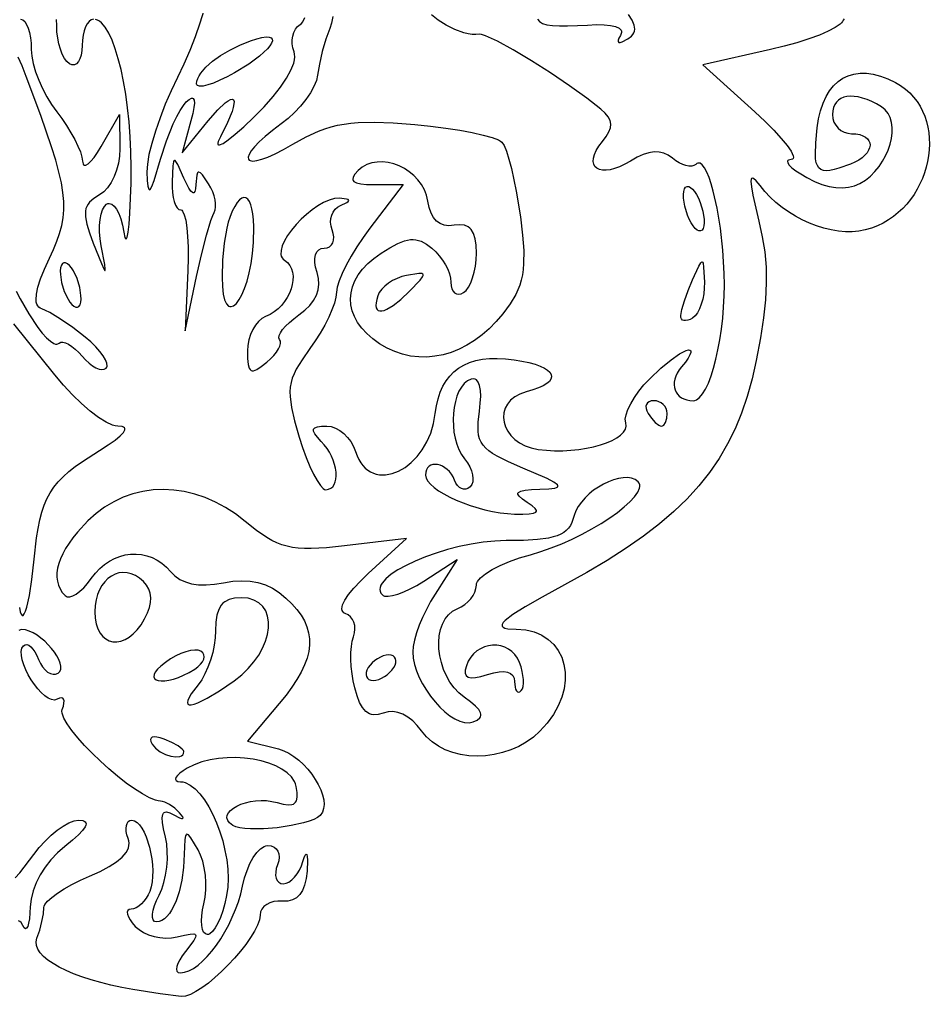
# Model space of a CAD drawing. Header units: millimetres. Extents: x -3.08 to 4.09, y 0 to 4.57.
# Drawn here: x 0.512 to 1.307, y 0.002 to 0.855 of the extents above; entities that cross this region are included whole.
import ezdxf

# ---------------------------------------------------------------- set-up
doc = ezdxf.new("R2010")
doc.units = ezdxf.units.MM

msp = doc.modelspace()

# ---------------------------------------------------------------- linework, layer by layer
at = {"flags": 128}
for points in [[(0.672957, 0.863253), (0.669562, 0.852107), (0.665453, 0.840327), (0.660743, 0.828261), (0.655546, 0.816256), (0.649975, 0.804659), (0.644425, 0.793115), (0.639284, 0.781248), (0.634662, 0.769398), (0.63067, 0.757902), (0.627417, 0.747099), (0.625014, 0.737327), (0.623571, 0.728924), (0.623198, 0.722229), (0.623566, 0.71472), (0.624115, 0.709621), (0.624913, 0.706999), (0.625428, 0.706638), (0.626033, 0.70692), (0.627543, 0.709448), (0.629516, 0.714651), (0.635128, 0.73334), (0.6403, 0.749317), (0.64626, 0.764069), (0.649306, 0.770474), (0.652273, 0.775957), (0.655068, 0.780314), (0.6576, 0.78334), (0.660243, 0.785585), (0.662268, 0.786615), (0.66305, 0.786671), (0.663677, 0.786419), (0.664474, 0.784986), (0.66466, 0.782306), (0.664239, 0.778367), (0.663214, 0.77316), (0.661587, 0.766673), (0.654087, 0.738896), (0.676767, 0.766673), (0.685157, 0.776326), (0.691674, 0.782544), (0.694207, 0.784395), (0.696245, 0.785421), (0.697779, 0.785635), (0.6988, 0.785048), (0.699299, 0.783673), (0.699266, 0.78152), (0.698692, 0.778601), (0.69757, 0.774927), (0.693641, 0.765364), (0.687406, 0.752923), (0.685463, 0.748608), (0.685143, 0.747172), (0.685246, 0.746211), (0.685764, 0.745719), (0.686689, 0.745693), (0.689727, 0.747015), (0.694295, 0.750141), (0.700326, 0.755031), (0.707755, 0.761647), (0.716517, 0.769951), (0.72555, 0.77913), (0.733386, 0.787931), (0.739963, 0.796253), (0.745217, 0.803991), (0.749085, 0.811044), (0.751503, 0.817309), (0.752149, 0.820113), (0.752409, 0.822682), (0.752275, 0.825003), (0.751739, 0.827062), (0.750693, 0.830557), (0.750174, 0.834101), (0.750163, 0.837597), (0.750637, 0.840946), (0.751575, 0.844051), (0.752956, 0.846814), (0.754759, 0.849138), (0.756962, 0.850923), (0.758229, 0.851947), (0.759343, 0.85334), (0.761122, 0.857133)], [(1.232325, 0.855935), (1.231382, 0.854876), (1.230795, 0.853715), (1.230102, 0.852488), (1.228827, 0.851161), (1.22466, 0.848253), (1.21855, 0.845094), (1.210757, 0.841783), (1.201537, 0.838422), (1.19115, 0.835111), (1.179854, 0.831953), (1.167906, 0.829048), (1.108795, 0.815729), (1.154392, 0.774534), (1.163269, 0.766248), (1.171, 0.758504), (1.177457, 0.75147), (1.182508, 0.745319), (1.186026, 0.74022), (1.187878, 0.736343), (1.18814, 0.734916), (1.187937, 0.733859), (1.187254, 0.733192), (1.186073, 0.732937), (1.183841, 0.732549), (1.183193, 0.732134), (1.182847, 0.731583), (1.183036, 0.730104), (1.18435, 0.728177), (1.186736, 0.725865), (1.190135, 0.723234), (1.194493, 0.720348), (1.199753, 0.717271), (1.206455, 0.713889), (1.212928, 0.711286), (1.219159, 0.709463), (1.225133, 0.708422), (1.230839, 0.708164), (1.236263, 0.70869), (1.241391, 0.710003), (1.246212, 0.712104), (1.250947, 0.715033), (1.255314, 0.71851), (1.259291, 0.722455), (1.262855, 0.726784), (1.265982, 0.731416), (1.268649, 0.73627), (1.270834, 0.741263), (1.272514, 0.746314), (1.273665, 0.751341), (1.274265, 0.756263), (1.274291, 0.760997), (1.273719, 0.765461), (1.272528, 0.769575), (1.270693, 0.773256), (1.268193, 0.776423), (1.265003, 0.778993), (1.260688, 0.78155), (1.256483, 0.783692), (1.25241, 0.785424), (1.248494, 0.786748), (1.244757, 0.787669), (1.241223, 0.788191), (1.237915, 0.788316), (1.234856, 0.788048), (1.232069, 0.787392), (1.229579, 0.786351), (1.227408, 0.784929), (1.225579, 0.783129), (1.224117, 0.780956), (1.223043, 0.778412), (1.222382, 0.775502), (1.222156, 0.772229), (1.222496, 0.768881), (1.223471, 0.765758), (1.225012, 0.762927), (1.227052, 0.760458), (1.229521, 0.758419), (1.232351, 0.756877), (1.235475, 0.755902), (1.238823, 0.755562), (1.242683, 0.755357), (1.246015, 0.75477), (1.248819, 0.753841), (1.251097, 0.75261), (1.252851, 0.751117), (1.254082, 0.749403), (1.254791, 0.747508), (1.254979, 0.745472), (1.254648, 0.743336), (1.253799, 0.74114), (1.252434, 0.738925), (1.250553, 0.73673), (1.248159, 0.734597), (1.245252, 0.732564), (1.241834, 0.730674), (1.237906, 0.728965), (1.227797, 0.725376), (1.223615, 0.724197), (1.219978, 0.723467), (1.216859, 0.723218), (1.214231, 0.723479), (1.212066, 0.72428), (1.210337, 0.725651), (1.209015, 0.727622), (1.208075, 0.730223), (1.207488, 0.733484), (1.207226, 0.737436), (1.207572, 0.747529), (1.208892, 0.760743), (1.210094, 0.768541), (1.21179, 0.77568), (1.213963, 0.782147), (1.216593, 0.787933), (1.219664, 0.793027), (1.223155, 0.797417), (1.227048, 0.801094), (1.231326, 0.804047), (1.235969, 0.806264), (1.24096, 0.807735), (1.246279, 0.80845), (1.251908, 0.808397), (1.257828, 0.807566), (1.264022, 0.805947), (1.270471, 0.803528), (1.277156, 0.800298), (1.281715, 0.797581), (1.285878, 0.794538), (1.289649, 0.791194), (1.293034, 0.787573), (1.296037, 0.783699), (1.298663, 0.779597), (1.300918, 0.775289), (1.302805, 0.770801), (1.304331, 0.766156), (1.305499, 0.761378), (1.306315, 0.756492), (1.306784, 0.751521), (1.306911, 0.74649), (1.3067, 0.741423), (1.306157, 0.736343), (1.305286, 0.731276), (1.304093, 0.726244), (1.302582, 0.721272), (1.300758, 0.716385), (1.298626, 0.711605), (1.296191, 0.706958), (1.293459, 0.702467), (1.290433, 0.698156), (1.287119, 0.69405), (1.283522, 0.690173), (1.279646, 0.686548), (1.275497, 0.683199), (1.271079, 0.680152), (1.266398, 0.677429), (1.261459, 0.675056), (1.256265, 0.673055), (1.250823, 0.671451), (1.245286, 0.670387), (1.239489, 0.669885), (1.233483, 0.669924), (1.227316, 0.670483), (1.221039, 0.671542), (1.214701, 0.673078), (1.208352, 0.675071), (1.202041, 0.677501), (1.195819, 0.680347), (1.189735, 0.683587), (1.183838, 0.687201), (1.178178, 0.691168), (1.172805, 0.695467), (1.167769, 0.700076), (1.16312, 0.704976), (1.158906, 0.710146), (1.155508, 0.714316), (1.153052, 0.716431), (1.152175, 0.716679), (1.151533, 0.716367), (1.151124, 0.71548), (1.150948, 0.714001), (1.151292, 0.709209), (1.152562, 0.701866), (1.157864, 0.679034), (1.160872, 0.665471), (1.162954, 0.652221), (1.164102, 0.638893), (1.164309, 0.625099), (1.163568, 0.610448), (1.161872, 0.594552), (1.159214, 0.577021), (1.155587, 0.557465), (1.151987, 0.541312), (1.147743, 0.525996), (1.142796, 0.511449), (1.137088, 0.497602), (1.130562, 0.484387), (1.123158, 0.471736), (1.114819, 0.459581), (1.105486, 0.447854), (1.095101, 0.436486), (1.083607, 0.425409), (1.070944, 0.414555), (1.057055, 0.403856), (1.041882, 0.393243), (1.025366, 0.382649), (1.007449, 0.372005), (0.988073, 0.361243), (0.968621, 0.350605), (0.953653, 0.342018), (0.942954, 0.335284), (0.936309, 0.330205), (0.934439, 0.328224), (0.933502, 0.326582), (0.933471, 0.325256), (0.934319, 0.324219), (0.936019, 0.323448), (0.938544, 0.322917), (0.945962, 0.322479), (0.954208, 0.321822), (0.958023, 0.321076), (0.961629, 0.320067), (0.965023, 0.318806), (0.968203, 0.317307), (0.973909, 0.313639), (0.978724, 0.309157), (0.982626, 0.303956), (0.985593, 0.298132), (0.987604, 0.291779), (0.988636, 0.284993), (0.988666, 0.277869), (0.987674, 0.270501), (0.985637, 0.262985), (0.982533, 0.255416), (0.978341, 0.247888), (0.973037, 0.240498), (0.9666, 0.23334), (0.960867, 0.228224), (0.95464, 0.223794), (0.948005, 0.220048), (0.941046, 0.216986), (0.933848, 0.21461), (0.926497, 0.212917), (0.919077, 0.211909), (0.911673, 0.211585), (0.904371, 0.211944), (0.897255, 0.212987), (0.89041, 0.214714), (0.883921, 0.217123), (0.877873, 0.220216), (0.872351, 0.223991), (0.86744, 0.228449), (0.863225, 0.23359), (0.859458, 0.238394), (0.855448, 0.242442), (0.851256, 0.245706), (0.846944, 0.248156), (0.842574, 0.249764), (0.838206, 0.2505), (0.833903, 0.250336), (0.829725, 0.249243), (0.82523, 0.247949), (0.821208, 0.247738), (0.819362, 0.248049), (0.817619, 0.248645), (0.814422, 0.250705), (0.811577, 0.253953), (0.809044, 0.258426), (0.806783, 0.264159), (0.804753, 0.271187), (0.803428, 0.277291), (0.802433, 0.283617), (0.801774, 0.289979), (0.801455, 0.296196), (0.801479, 0.302082), (0.801851, 0.307455), (0.802575, 0.31213), (0.803656, 0.315923), (0.804618, 0.319224), (0.804992, 0.322476), (0.804807, 0.325597), (0.804093, 0.328503), (0.80288, 0.331111), (0.801195, 0.333337), (0.799069, 0.335099), (0.796531, 0.336312), (0.795238, 0.33694), (0.794315, 0.337826), (0.793754, 0.338959), (0.79355, 0.340328), (0.794185, 0.343733), (0.79617, 0.347951), (0.799454, 0.352896), (0.803988, 0.35848), (0.80972, 0.364616), (0.8166, 0.371215), (0.849934, 0.401673), (0.79592, 0.395326), (0.779968, 0.393692), (0.766669, 0.392992), (0.760826, 0.393039), (0.755422, 0.393375), (0.750381, 0.394019), (0.745628, 0.394989), (0.741088, 0.396304), (0.736686, 0.397982), (0.732346, 0.400042), (0.727994, 0.402502), (0.718953, 0.408697), (0.708962, 0.416715), (0.700579, 0.423219), (0.691946, 0.42886), (0.683112, 0.433638), (0.674125, 0.437554), (0.66503, 0.440607), (0.655878, 0.442796), (0.646715, 0.444122), (0.637588, 0.444585), (0.628547, 0.444183), (0.619638, 0.442918), (0.610909, 0.440789), (0.602409, 0.437795), (0.594184, 0.433937), (0.586283, 0.429214), (0.578753, 0.423626), (0.571642, 0.417173), (0.562474, 0.407229), (0.558586, 0.402384), (0.555165, 0.397636), (0.552214, 0.392997), (0.549738, 0.388475), (0.547738, 0.384081), (0.546218, 0.379824), (0.545182, 0.375716), (0.544631, 0.371764), (0.54457, 0.367981), (0.545001, 0.364374), (0.545928, 0.360956), (0.547353, 0.357734), (0.54928, 0.35472), (0.551712, 0.351923), (0.5535, 0.350904), (0.555781, 0.350827), (0.558462, 0.351631), (0.561448, 0.353255), (0.564644, 0.355639), (0.567958, 0.358722), (0.571294, 0.362444), (0.574559, 0.366743), (0.578138, 0.371355), (0.582004, 0.375417), (0.586117, 0.378927), (0.590438, 0.381881), (0.594927, 0.384275), (0.599544, 0.386106), (0.604249, 0.387371), (0.609001, 0.388066), (0.613763, 0.388187), (0.618492, 0.387732), (0.62315, 0.386697), (0.627697, 0.385079), (0.632093, 0.382873), (0.636298, 0.380077), (0.640272, 0.376688), (0.643975, 0.372701), (0.647632, 0.369022), (0.651899, 0.366046), (0.656773, 0.363776), (0.66225, 0.362212), (0.668324, 0.361354), (0.674991, 0.361205), (0.682247, 0.361765), (0.690087, 0.363034), (0.698348, 0.364339), (0.70608, 0.364825), (0.713341, 0.364478), (0.720191, 0.363283), (0.726689, 0.361225), (0.732895, 0.35829), (0.738869, 0.354463), (0.74467, 0.349729), (0.749794, 0.344766), (0.754193, 0.339797), (0.757865, 0.334799), (0.760809, 0.329752), (0.763023, 0.324635), (0.764506, 0.319425), (0.765257, 0.314103), (0.765274, 0.308646), (0.764556, 0.303033), (0.763102, 0.297244), (0.76091, 0.291256), (0.757978, 0.285049), (0.754307, 0.278602), (0.749894, 0.271893), (0.744737, 0.2649), (0.738837, 0.257604), (0.711087, 0.224618), (0.7381, 0.21784), (0.742691, 0.216314), (0.747229, 0.2141), (0.751658, 0.211285), (0.755926, 0.207958), (0.759975, 0.204205), (0.763753, 0.200114), (0.767204, 0.195772), (0.770274, 0.191265), (0.772908, 0.186682), (0.77505, 0.18211), (0.776647, 0.177635), (0.777643, 0.173346), (0.777985, 0.169329), (0.777616, 0.165671), (0.776483, 0.162461), (0.774531, 0.159784), (0.772197, 0.158), (0.768935, 0.156312), (0.764876, 0.154735), (0.760149, 0.153285), (0.749203, 0.150822), (0.73713, 0.14904), (0.724961, 0.148056), (0.713728, 0.14799), (0.708785, 0.148337), (0.704463, 0.148957), (0.700891, 0.149865), (0.698198, 0.151076), (0.695436, 0.153193), (0.693762, 0.155394), (0.693091, 0.157637), (0.693338, 0.159878), (0.694418, 0.162074), (0.696247, 0.164182), (0.698739, 0.166158), (0.701811, 0.16796), (0.705376, 0.169543), (0.709351, 0.170866), (0.713652, 0.171884), (0.718192, 0.172555), (0.722887, 0.172834), (0.727654, 0.17268), (0.732406, 0.172048), (0.737059, 0.170896), (0.742342, 0.169478), (0.746603, 0.16888), (0.749894, 0.169147), (0.751192, 0.169619), (0.752267, 0.170324), (0.753126, 0.171268), (0.753776, 0.172457), (0.754473, 0.175589), (0.754411, 0.179766), (0.753642, 0.185034), (0.753056, 0.187246), (0.752163, 0.189372), (0.749518, 0.19336), (0.745827, 0.196979), (0.741214, 0.200208), (0.735801, 0.203026), (0.729711, 0.205412), (0.723067, 0.207347), (0.715989, 0.208809), (0.708602, 0.209777), (0.701028, 0.210232), (0.693388, 0.210153), (0.685806, 0.209519), (0.678404, 0.208309), (0.671305, 0.206503), (0.66463, 0.20408), (0.658503, 0.201021), (0.654824, 0.198715), (0.65193, 0.196549), (0.649844, 0.194572), (0.648592, 0.192833), (0.648198, 0.19138), (0.648689, 0.190263), (0.650088, 0.189529), (0.65242, 0.189229), (0.654572, 0.188999), (0.65673, 0.188428), (0.66104, 0.186321), (0.665297, 0.183034), (0.669452, 0.178691), (0.673454, 0.173417), (0.677252, 0.167337), (0.680795, 0.160576), (0.684033, 0.153258), (0.686915, 0.145509), (0.68939, 0.137454), (0.691408, 0.129216), (0.692918, 0.120922), (0.693869, 0.112696), (0.694211, 0.104662), (0.693893, 0.096947), (0.692864, 0.089673), (0.691292, 0.08282), (0.689432, 0.076427), (0.687355, 0.070634), (0.685128, 0.065581), (0.682821, 0.061408), (0.680501, 0.058253), (0.678238, 0.056258), (0.677149, 0.055739), (0.6761, 0.055562), (0.674245, 0.056113), (0.672782, 0.057691), (0.671723, 0.060185), (0.671081, 0.063486), (0.67087, 0.067482), (0.671102, 0.072062), (0.671791, 0.077117), (0.672948, 0.082534), (0.674066, 0.088365), (0.674645, 0.094604), (0.674704, 0.101057), (0.674264, 0.107531), (0.673346, 0.113831), (0.671971, 0.119765), (0.67016, 0.125138), (0.667934, 0.129757), (0.661487, 0.140204), (0.659395, 0.142664), (0.658583, 0.143188), (0.657909, 0.143234), (0.65736, 0.142799), (0.65692, 0.141879), (0.656317, 0.138563), (0.655823, 0.125909), (0.655174, 0.114117), (0.653641, 0.103066), (0.651327, 0.093013), (0.648337, 0.084213), (0.644773, 0.076924), (0.642809, 0.073925), (0.640741, 0.0714), (0.638581, 0.06938), (0.636343, 0.067898), (0.63404, 0.066985), (0.631684, 0.066673), (0.629868, 0.067148), (0.628664, 0.068507), (0.628065, 0.070657), (0.628061, 0.073501), (0.628643, 0.076946), (0.629803, 0.080894), (0.631532, 0.085252), (0.633823, 0.089923), (0.636178, 0.09516), (0.638102, 0.101137), (0.639573, 0.107646), (0.640567, 0.114477), (0.641063, 0.121422), (0.641036, 0.128273), (0.640463, 0.13482), (0.639323, 0.140854), (0.637704, 0.147887), (0.63677, 0.153493), (0.636541, 0.157727), (0.637038, 0.160644), (0.637565, 0.161626), (0.638282, 0.1623), (0.639191, 0.162672), (0.640295, 0.16275), (0.643098, 0.162051), (0.646712, 0.160257), (0.651791, 0.157682), (0.653414, 0.157167), (0.654408, 0.157159), (0.654756, 0.157655), (0.654444, 0.158647), (0.651781, 0.162104), (0.647599, 0.166038), (0.643062, 0.169264), (0.638718, 0.171448), (0.63679, 0.172045), (0.635114, 0.172257), (0.63307, 0.172456), (0.630753, 0.173019), (0.62539, 0.175156), (0.619213, 0.178493), (0.612406, 0.182857), (0.605156, 0.188075), (0.597648, 0.193974), (0.590068, 0.20038), (0.582602, 0.207121), (0.575436, 0.214023), (0.568755, 0.220913), (0.562746, 0.227618), (0.557593, 0.233964), (0.553483, 0.239778), (0.550601, 0.244887), (0.549134, 0.249119), (0.548989, 0.250851), (0.549267, 0.252298), (0.550252, 0.255286), (0.55076, 0.257819), (0.550809, 0.25986), (0.550418, 0.261371), (0.549604, 0.262316), (0.548386, 0.262658), (0.546782, 0.262359), (0.544809, 0.261382), (0.542466, 0.260622), (0.539825, 0.260935), (0.536963, 0.262197), (0.533959, 0.264284), (0.530892, 0.267069), (0.52784, 0.270428), (0.524881, 0.274236), (0.522095, 0.278368), (0.51956, 0.282699), (0.517354, 0.287105), (0.515556, 0.29146), (0.514244, 0.295639), (0.513498, 0.299519), (0.513395, 0.302972), (0.514014, 0.305876), (0.515434, 0.308104), (0.516819, 0.308975), (0.518388, 0.309071), (0.520085, 0.308439), (0.521857, 0.30713), (0.52365, 0.305192), (0.52541, 0.302676), (0.527083, 0.29963), (0.528614, 0.296104), (0.530219, 0.292574), (0.532113, 0.289526), (0.534225, 0.287009), (0.536486, 0.285073), (0.538826, 0.283765), (0.541177, 0.283135), (0.543467, 0.283232), (0.545628, 0.284104), (0.547227, 0.285631), (0.548028, 0.287656), (0.5481, 0.290098), (0.547511, 0.292873), (0.54633, 0.2959), (0.544625, 0.299097), (0.542466, 0.302379), (0.53992, 0.305666), (0.533944, 0.311924), (0.53065, 0.314729), (0.527245, 0.317209), (0.523797, 0.319282), (0.520374, 0.320864), (0.517045, 0.321874), (0.513878, 0.322229), (0.512747, 0.322), (0.511395, 0.32133)], [(0.512823, 0.855562), (0.514695, 0.855026), (0.516443, 0.853488), (0.518028, 0.851056), (0.519411, 0.84784), (0.520554, 0.843947), (0.521418, 0.839484), (0.521965, 0.834561), (0.522156, 0.829284), (0.52261, 0.823427), (0.523909, 0.816848), (0.525965, 0.809771), (0.528684, 0.80242), (0.531976, 0.795018), (0.53575, 0.787788), (0.539914, 0.780955), (0.544378, 0.774743), (0.54885, 0.768766), (0.553036, 0.762601), (0.556845, 0.756425), (0.560184, 0.750415), (0.56296, 0.744747), (0.565081, 0.7396), (0.566455, 0.735151), (0.566989, 0.731576), (0.567394, 0.72915), (0.567825, 0.728412), (0.568398, 0.727982), (0.569934, 0.72802), (0.571936, 0.729212), (0.574336, 0.731503), (0.577069, 0.734842), (0.580069, 0.739175), (0.583267, 0.744451), (0.599142, 0.772229), (0.599531, 0.742215), (0.599242, 0.735982), (0.598258, 0.729768), (0.596651, 0.723737), (0.594495, 0.718054), (0.591861, 0.712883), (0.588822, 0.708389), (0.585452, 0.704736), (0.581823, 0.70209), (0.576817, 0.698946), (0.57311, 0.69569), (0.571734, 0.693943), (0.57067, 0.692074), (0.569915, 0.690053), (0.569465, 0.687849), (0.569462, 0.682764), (0.570627, 0.676572), (0.57293, 0.669023), (0.576337, 0.659868), (0.583451, 0.64204), (0.585469, 0.637508), (0.586564, 0.635863), (0.58679, 0.636115), (0.586815, 0.63708), (0.586299, 0.641135), (0.583281, 0.657659), (0.582357, 0.663792), (0.581906, 0.669766), (0.581907, 0.675433), (0.582342, 0.680644), (0.58319, 0.68525), (0.584431, 0.689103), (0.586047, 0.692053), (0.588017, 0.693951), (0.589101, 0.694447), (0.590202, 0.694617), (0.592422, 0.694024), (0.594617, 0.692273), (0.596725, 0.689463), (0.598685, 0.685694), (0.600435, 0.681066), (0.601913, 0.675679), (0.603059, 0.669632), (0.604026, 0.664955), (0.604512, 0.66383), (0.604995, 0.663485), (0.605472, 0.663898), (0.60594, 0.665047), (0.606833, 0.669467), (0.60765, 0.676569), (0.608363, 0.68618), (0.609378, 0.712229), (0.609491, 0.726013), (0.609215, 0.739598), (0.60857, 0.752889), (0.607579, 0.765791), (0.606264, 0.778208), (0.604646, 0.790045), (0.602748, 0.801207), (0.60059, 0.811599), (0.598195, 0.821125), (0.595585, 0.829689), (0.59278, 0.837198), (0.589804, 0.843555), (0.586677, 0.848665), (0.583423, 0.852433), (0.581754, 0.853784), (0.580061, 0.854764), (0.578347, 0.855361)], [(0.576614, 0.855562), (0.574601, 0.855095), (0.572723, 0.853755), (0.571023, 0.851638), (0.56954, 0.848837), (0.568315, 0.845445), (0.56739, 0.841558), (0.566805, 0.83727), (0.5666, 0.832673), (0.566374, 0.828218), (0.565724, 0.824333), (0.564696, 0.821085), (0.563337, 0.818538), (0.56169, 0.816758), (0.559804, 0.81581), (0.557721, 0.81576), (0.555489, 0.816673), (0.553257, 0.818593), (0.551175, 0.821429), (0.549288, 0.825042), (0.547642, 0.829298), (0.546283, 0.834059), (0.545255, 0.839189), (0.544605, 0.84455), (0.544378, 0.850007), (0.544181, 0.855424)], [(0.785766, 0.857976), (0.784593, 0.852244), (0.783045, 0.847562), (0.779593, 0.838218), (0.776427, 0.827396), (0.773896, 0.816437), (0.77235, 0.806687), (0.771287, 0.802008), (0.769131, 0.796795), (0.766013, 0.791223), (0.762064, 0.785467), (0.757414, 0.779701), (0.752192, 0.774099), (0.746531, 0.768838), (0.740559, 0.76409), (0.733009, 0.758381), (0.726635, 0.753134), (0.721417, 0.748381), (0.717339, 0.744156), (0.71438, 0.740489), (0.712524, 0.737414), (0.711753, 0.734963), (0.712047, 0.733168), (0.712588, 0.732527), (0.713388, 0.732061), (0.71576, 0.731675), (0.719142, 0.732042), (0.723518, 0.733193), (0.728868, 0.735163), (0.735175, 0.737982), (0.742421, 0.741683), (0.750587, 0.746298), (0.762276, 0.752781), (0.773244, 0.757833), (0.778645, 0.759854), (0.784089, 0.761553), (0.789652, 0.762943), (0.795409, 0.764036), (0.801435, 0.764844), (0.807804, 0.765379), (0.821872, 0.765679), (0.838211, 0.765032), (0.85742, 0.763534), (0.871116, 0.762118), (0.884236, 0.760431), (0.896469, 0.758537), (0.907503, 0.756498), (0.917027, 0.754378), (0.924728, 0.75224), (0.930297, 0.750146), (0.932183, 0.749135), (0.93342, 0.748159), (0.935316, 0.745156), (0.937376, 0.740149), (0.939535, 0.733403), (0.941727, 0.725187), (0.945945, 0.705413), (0.949503, 0.682965), (0.951396, 0.666914), (0.952381, 0.653416), (0.952366, 0.641974), (0.951956, 0.636867), (0.951262, 0.632087), (0.950273, 0.62757), (0.948979, 0.623255), (0.947367, 0.61908), (0.945427, 0.614981), (0.940516, 0.606763), (0.934156, 0.598104), (0.928391, 0.591292), (0.922344, 0.585134), (0.916047, 0.579637), (0.909533, 0.574809), (0.902836, 0.570658), (0.895988, 0.567192), (0.889023, 0.56442), (0.881974, 0.562349), (0.874874, 0.560986), (0.867756, 0.560341), (0.860653, 0.560422), (0.853599, 0.561235), (0.846627, 0.562789), (0.839769, 0.565093), (0.83306, 0.568153), (0.826531, 0.571979), (0.820487, 0.576329), (0.815262, 0.580904), (0.810854, 0.585674), (0.807263, 0.590607), (0.80449, 0.595671), (0.802532, 0.600836), (0.801391, 0.606068), (0.801066, 0.611338), (0.801555, 0.616614), (0.802859, 0.621864), (0.804978, 0.627056), (0.80791, 0.632161), (0.811655, 0.637145), (0.816214, 0.641977), (0.821584, 0.646627), (0.827767, 0.651062), (0.835568, 0.655928), (0.842292, 0.659518), (0.848157, 0.661856), (0.85338, 0.662962), (0.855819, 0.663059), (0.85818, 0.662858), (0.862773, 0.661566), (0.867378, 0.659108), (0.872212, 0.655507), (0.875545, 0.652412), (0.878657, 0.648896), (0.881477, 0.64508), (0.883939, 0.641087), (0.885973, 0.637037), (0.88751, 0.633054), (0.888483, 0.629257), (0.888823, 0.625771), (0.889049, 0.622701), (0.889699, 0.620109), (0.890727, 0.618033), (0.892087, 0.616508), (0.893733, 0.615573), (0.89562, 0.615265), (0.897702, 0.615619), (0.899934, 0.616673), (0.902166, 0.618617), (0.904248, 0.621519), (0.906135, 0.625238), (0.907781, 0.629633), (0.909141, 0.634563), (0.910168, 0.639886), (0.910818, 0.645461), (0.911045, 0.651146), (0.91079, 0.658067), (0.909999, 0.663774), (0.908628, 0.668319), (0.906635, 0.671757), (0.905392, 0.673076), (0.903978, 0.674139), (0.900615, 0.675521), (0.896503, 0.675954), (0.8916, 0.675493), (0.887009, 0.675117), (0.882904, 0.675613), (0.879289, 0.676977), (0.876166, 0.679206), (0.87354, 0.682297), (0.871413, 0.686245), (0.869788, 0.691047), (0.86867, 0.696701), (0.867531, 0.701806), (0.865658, 0.706617), (0.863132, 0.711099), (0.860034, 0.715217), (0.856444, 0.718935), (0.852444, 0.722218), (0.848115, 0.72503), (0.843538, 0.727337), (0.838793, 0.729102), (0.833962, 0.73029), (0.829126, 0.730866), (0.824365, 0.730795), (0.819761, 0.730041), (0.815394, 0.728568), (0.811346, 0.726342), (0.807698, 0.723326), (0.804964, 0.720253), (0.803437, 0.717674), (0.803146, 0.715563), (0.803474, 0.714675), (0.804121, 0.713894), (0.80639, 0.71264), (0.809983, 0.711777), (0.814927, 0.711278), (0.821253, 0.711118), (0.847017, 0.711118), (0.81792, 0.672965), (0.812072, 0.664936), (0.806618, 0.656742), (0.801676, 0.648613), (0.797366, 0.640777), (0.793807, 0.633465), (0.791117, 0.626906), (0.789416, 0.62133), (0.788823, 0.616965), (0.78835, 0.612735), (0.786996, 0.607556), (0.784855, 0.601628), (0.782022, 0.595152), (0.778592, 0.588331), (0.774661, 0.581363), (0.770321, 0.574452), (0.76567, 0.567798), (0.758751, 0.558056), (0.753631, 0.549627), (0.751721, 0.545704), (0.750232, 0.541867), (0.749153, 0.538035), (0.748475, 0.534128), (0.748189, 0.530065), (0.748284, 0.525766), (0.74958, 0.516134), (0.752285, 0.504587), (0.756323, 0.490479), (0.759283, 0.481232), (0.762415, 0.472605), (0.765621, 0.464789), (0.768809, 0.45797), (0.771881, 0.452339), (0.774745, 0.448082), (0.777303, 0.44539), (0.778438, 0.44469), (0.779462, 0.444451), (0.781872, 0.444757), (0.783902, 0.445637), (0.785559, 0.447035), (0.786847, 0.448894), (0.787771, 0.451158), (0.788338, 0.453771), (0.788552, 0.456676), (0.788418, 0.459817), (0.787943, 0.463138), (0.787131, 0.466582), (0.785987, 0.470092), (0.784518, 0.473613), (0.782728, 0.477088), (0.780623, 0.480461), (0.778209, 0.483675), (0.775489, 0.486673), (0.772138, 0.490221), (0.769879, 0.493128), (0.76873, 0.495445), (0.76871, 0.497225), (0.769838, 0.49852), (0.772132, 0.49938), (0.775611, 0.499859), (0.780295, 0.500007), (0.784081, 0.499553), (0.787892, 0.498253), (0.791623, 0.496198), (0.795173, 0.493479), (0.798438, 0.490187), (0.801314, 0.486413), (0.803699, 0.482248), (0.805489, 0.477784), (0.806809, 0.474159), (0.808339, 0.47091), (0.810064, 0.468028), (0.811969, 0.465506), (0.814036, 0.463338), (0.816253, 0.461515), (0.818602, 0.46003), (0.821068, 0.458876), (0.823636, 0.458045), (0.82629, 0.45753), (0.831795, 0.457418), (0.83746, 0.458481), (0.843159, 0.460659), (0.84877, 0.463894), (0.854168, 0.468125), (0.859229, 0.473293), (0.863829, 0.479339), (0.867845, 0.486204), (0.871151, 0.493828), (0.873625, 0.502153), (0.875142, 0.511118), (0.876114, 0.517783), (0.877544, 0.523959), (0.879428, 0.529645), (0.881764, 0.534838), (0.884549, 0.539537), (0.887779, 0.543739), (0.891453, 0.547442), (0.895566, 0.550644), (0.900116, 0.553343), (0.9051, 0.555538), (0.910514, 0.557226), (0.916357, 0.558405), (0.922625, 0.559073), (0.929314, 0.559229), (0.936423, 0.558869), (0.943948, 0.557993), (0.950867, 0.556828), (0.956984, 0.555497), (0.962292, 0.554019), (0.966785, 0.552413), (0.970454, 0.550696), (0.973294, 0.548888), (0.975297, 0.547006), (0.976456, 0.545071), (0.976765, 0.5431), (0.976216, 0.541112), (0.974802, 0.539125), (0.972516, 0.537159), (0.969352, 0.535231), (0.965302, 0.533361), (0.960359, 0.531567), (0.954517, 0.529868), (0.9491, 0.528006), (0.944581, 0.525555), (0.940942, 0.522604), (0.938162, 0.519243), (0.936225, 0.515562), (0.93511, 0.51165), (0.934798, 0.507597), (0.935272, 0.503494), (0.936512, 0.499431), (0.938499, 0.495496), (0.941215, 0.49178), (0.94464, 0.488374), (0.948756, 0.485365), (0.953544, 0.482846), (0.958984, 0.480905), (0.965059, 0.479632), (0.972197, 0.478841), (0.979397, 0.478464), (0.986579, 0.478476), (0.99366, 0.478852), (1.000562, 0.479568), (1.007203, 0.480599), (1.013503, 0.481922), (1.019382, 0.48351), (1.024758, 0.485341), (1.029551, 0.487388), (1.033681, 0.489629), (1.037067, 0.492038), (1.039628, 0.494591), (1.041284, 0.497263), (1.041955, 0.50003), (1.041559, 0.502868), (1.041197, 0.506032), (1.041858, 0.509981), (1.043456, 0.514558), (1.045904, 0.519606), (1.049117, 0.524966), (1.05301, 0.530483), (1.057496, 0.535998), (1.062489, 0.541354), (1.072327, 0.550616), (1.081177, 0.557915), (1.088625, 0.563094), (1.094255, 0.565998), (1.096258, 0.566548), (1.097651, 0.566472), (1.098381, 0.565749), (1.098398, 0.56436), (1.097648, 0.562285), (1.096079, 0.559507), (1.093641, 0.556003), (1.090281, 0.551757), (1.088248, 0.549058), (1.086611, 0.546365), (1.085362, 0.543699), (1.084493, 0.541084), (1.083995, 0.538545), (1.083861, 0.536103), (1.084083, 0.533783), (1.084651, 0.531607), (1.085558, 0.5296), (1.086795, 0.527785), (1.088355, 0.526185), (1.090228, 0.524823), (1.092408, 0.523723), (1.094884, 0.522909), (1.097651, 0.522403), (1.100698, 0.522229), (1.10205, 0.522401), (1.103399, 0.522911), (1.106077, 0.52489), (1.108707, 0.528068), (1.111264, 0.532346), (1.113726, 0.537624), (1.116068, 0.543802), (1.118265, 0.550783), (1.120295, 0.558467), (1.122132, 0.566754), (1.123754, 0.575546), (1.125135, 0.584743), (1.126252, 0.594246), (1.127082, 0.603957), (1.127599, 0.613776), (1.12778, 0.623603), (1.1276, 0.63334), (1.12633, 0.653706), (1.124202, 0.672932), (1.121382, 0.690381), (1.118036, 0.705418), (1.116218, 0.711833), (1.11433, 0.717406), (1.112394, 0.722058), (1.110431, 0.725709), (1.10846, 0.72828), (1.106502, 0.729691), (1.105535, 0.729936), (1.104579, 0.729862), (1.103637, 0.729459), (1.102712, 0.728715), (1.101162, 0.727685), (1.099161, 0.727185), (1.096794, 0.727193), (1.094144, 0.727687), (1.091293, 0.728644), (1.088327, 0.730043), (1.085327, 0.731861), (1.082378, 0.734076), (1.078615, 0.73674), (1.074718, 0.738561), (1.070638, 0.739537), (1.066326, 0.739665), (1.061731, 0.73894), (1.056804, 0.737359), (1.051495, 0.73492), (1.045753, 0.731618), (1.040826, 0.728788), (1.036183, 0.726596), (1.031859, 0.725016), (1.027892, 0.724022), (1.024316, 0.723591), (1.021168, 0.723697), (1.018484, 0.724314), (1.0163, 0.725418), (1.014651, 0.726984), (1.013574, 0.728987), (1.013105, 0.731401), (1.013279, 0.734202), (1.014132, 0.737364), (1.015701, 0.740863), (1.018021, 0.744674), (1.021128, 0.748771), (1.024506, 0.753164), (1.026885, 0.757086), (1.028261, 0.760649), (1.02863, 0.763963), (1.027986, 0.767142), (1.026325, 0.770296), (1.023643, 0.773538), (1.019934, 0.776979), (1.007588, 0.786711), (0.992515, 0.797518), (0.97594, 0.808642), (0.959092, 0.81933), (0.943196, 0.828823), (0.929479, 0.836366), (0.919168, 0.841202), (0.915673, 0.842369), (0.913489, 0.842576), (0.910592, 0.842259), (0.907343, 0.842393), (0.903819, 0.842938), (0.900093, 0.843853), (0.89233, 0.846625), (0.884649, 0.850382), (0.877642, 0.854792), (0.871903, 0.859525)], [(0.964477, 0.855765), (0.966199, 0.853635), (0.968947, 0.852008), (0.972739, 0.850845), (0.977598, 0.850104), (0.983545, 0.849745), (0.990599, 0.849727), (1.008114, 0.850548), (1.015992, 0.850883), (1.022733, 0.850769), (1.028295, 0.850221), (1.032635, 0.849251), (1.035713, 0.847874), (1.036765, 0.847036), (1.037485, 0.846101), (1.037869, 0.845071), (1.037911, 0.843947), (1.036948, 0.841423), (1.035664, 0.839093), (1.035011, 0.837305), (1.034973, 0.836065), (1.035536, 0.835382), (1.036684, 0.83526), (1.038403, 0.835708), (1.043489, 0.83834), (1.046684, 0.840812), (1.047828, 0.84216), (1.048667, 0.843598), (1.049196, 0.845136), (1.049414, 0.846784), (1.048899, 0.850456), (1.047098, 0.854701), (1.043985, 0.859604)], [(0.6666, 0.799159), (0.666847, 0.80136), (0.667569, 0.803673), (0.668742, 0.806079), (0.670342, 0.808558), (0.674723, 0.813656), (0.680514, 0.818809), (0.687517, 0.823859), (0.695534, 0.828648), (0.704369, 0.833018), (0.713823, 0.836812), (0.719244, 0.838571), (0.723731, 0.839671), (0.727304, 0.840154), (0.729983, 0.840061), (0.731789, 0.839432), (0.732742, 0.838308), (0.732863, 0.83673), (0.732172, 0.834739), (0.730689, 0.832376), (0.728435, 0.829682), (0.72543, 0.826698), (0.721696, 0.823465), (0.712118, 0.816413), (0.699864, 0.808854), (0.693179, 0.805238), (0.686944, 0.80223), (0.681295, 0.799869), (0.676368, 0.798194), (0.672299, 0.797246), (0.669224, 0.797065), (0.667279, 0.797689), (0.666773, 0.798316), (0.6666, 0.799159)], [(0.569225, 0.577854), (0.55847, 0.586105), (0.547779, 0.593489), (0.538388, 0.599202), (0.534565, 0.601179), (0.531531, 0.602437), (0.530036, 0.603105), (0.528792, 0.604034), (0.527799, 0.605228), (0.527058, 0.60669), (0.52657, 0.608426), (0.526334, 0.61044), (0.526625, 0.615316), (0.527935, 0.621352), (0.530269, 0.628582), (0.533633, 0.637039), (0.538031, 0.646757), (0.541535, 0.654405), (0.544502, 0.661582), (0.546911, 0.668452), (0.54874, 0.675183), (0.549968, 0.681941), (0.550574, 0.688891), (0.550537, 0.6962), (0.549835, 0.704034), (0.548447, 0.71256), (0.546353, 0.721944), (0.543531, 0.732351), (0.539959, 0.743948), (0.530482, 0.771378), (0.517753, 0.805562), (0.514078, 0.814834), (0.510762, 0.822328)], [(0.681975, 0.686812), (0.682847, 0.688887), (0.683257, 0.69146), (0.683226, 0.694429), (0.682772, 0.697692), (0.681917, 0.701148), (0.680681, 0.704693), (0.679082, 0.708226), (0.677142, 0.711646), (0.671782, 0.719493), (0.669941, 0.72143), (0.668555, 0.722038), (0.668008, 0.721843), (0.667545, 0.721314), (0.666834, 0.719255), (0.665989, 0.711118), (0.665618, 0.707516), (0.664983, 0.70514), (0.664082, 0.70399), (0.66353, 0.703875), (0.662911, 0.704067), (0.661469, 0.705373), (0.659753, 0.707909), (0.655489, 0.716673), (0.650136, 0.728534), (0.648414, 0.731396), (0.647745, 0.732048), (0.647187, 0.732175), (0.646728, 0.731774), (0.646353, 0.730843), (0.645806, 0.727371), (0.645156, 0.713896), (0.64517, 0.708874), (0.645515, 0.704189), (0.64616, 0.699943), (0.647073, 0.696239), (0.648222, 0.69318), (0.649578, 0.690868), (0.651108, 0.689406), (0.652781, 0.688896), (0.653628, 0.688622), (0.654427, 0.687818), (0.655871, 0.684731), (0.657086, 0.67985), (0.65805, 0.673392), (0.658737, 0.665573), (0.659123, 0.65661), (0.659183, 0.64672), (0.658892, 0.636118), (0.656573, 0.58334), (0.666587, 0.630729), (0.670903, 0.649818), (0.675245, 0.666755), (0.679104, 0.6797), (0.680695, 0.6841), (0.681975, 0.686812)], [(1.095489, 0.684451), (1.093134, 0.692165), (1.09204, 0.699316), (1.091983, 0.702431), (1.092261, 0.705107), (1.092881, 0.707244), (1.09385, 0.708743), (1.095113, 0.709476), (1.096575, 0.709422), (1.098184, 0.708632), (1.099887, 0.707163), (1.101632, 0.705067), (1.103368, 0.702399), (1.105041, 0.699213), (1.1066, 0.695562), (1.108948, 0.687849), (1.110038, 0.680698), (1.110094, 0.677582), (1.109815, 0.674906), (1.109195, 0.672769), (1.108225, 0.671271), (1.106963, 0.670537), (1.105501, 0.670592), (1.103893, 0.671381), (1.102191, 0.67285), (1.100447, 0.674946), (1.098714, 0.677614), (1.097044, 0.680801), (1.095489, 0.684451)], [(0.716323, 0.660326), (0.716631, 0.6743), (0.716347, 0.680221), (0.715797, 0.685404), (0.715, 0.689827), (0.713976, 0.69347), (0.712745, 0.696312), (0.711326, 0.698333), (0.709739, 0.699511), (0.708003, 0.699826), (0.706137, 0.699257), (0.704163, 0.697783), (0.702098, 0.695384), (0.699962, 0.692038), (0.697776, 0.687724), (0.695559, 0.682423), (0.694205, 0.678186), (0.692942, 0.672865), (0.6908, 0.659833), (0.689354, 0.645041), (0.688823, 0.630201), (0.689097, 0.621905), (0.689874, 0.615306), (0.691088, 0.610332), (0.692672, 0.60691), (0.69456, 0.604967), (0.695597, 0.604527), (0.696685, 0.604429), (0.698981, 0.605224), (0.70138, 0.607279), (0.703817, 0.610521), (0.706224, 0.614878), (0.708535, 0.620275), (0.710684, 0.626641), (0.712604, 0.633901), (0.714228, 0.641985), (0.71549, 0.650817), (0.716323, 0.660326)], [(0.739156, 0.57559), (0.738461, 0.577069), (0.738704, 0.579074), (0.739817, 0.581515), (0.741731, 0.584304), (0.744375, 0.587352), (0.747681, 0.590572), (0.75158, 0.593876), (0.756003, 0.597173), (0.761191, 0.601213), (0.765464, 0.605425), (0.76882, 0.609809), (0.77126, 0.614364), (0.772784, 0.61909), (0.77339, 0.623986), (0.773079, 0.629051), (0.77185, 0.634284), (0.770641, 0.638847), (0.770033, 0.64297), (0.770011, 0.646602), (0.770559, 0.649689), (0.771662, 0.652181), (0.773304, 0.654025), (0.775469, 0.655169), (0.778142, 0.655562), (0.78064, 0.655887), (0.782729, 0.656819), (0.78438, 0.658293), (0.785566, 0.660243), (0.786256, 0.662604), (0.786423, 0.665312), (0.786038, 0.668301), (0.785073, 0.671507), (0.784115, 0.674818), (0.783745, 0.678121), (0.783933, 0.681329), (0.784649, 0.684352), (0.785866, 0.687104), (0.787553, 0.689497), (0.789683, 0.691443), (0.792225, 0.692854), (0.797733, 0.695436), (0.799076, 0.696432), (0.799475, 0.697253), (0.79893, 0.697917), (0.797436, 0.69844), (0.7916, 0.699132), (0.787236, 0.698856), (0.782538, 0.697589), (0.777618, 0.695455), (0.772584, 0.692577), (0.767548, 0.68908), (0.762619, 0.685086), (0.757907, 0.680719), (0.753522, 0.676102), (0.749575, 0.67136), (0.746175, 0.666616), (0.743433, 0.661992), (0.741458, 0.657614), (0.74036, 0.653604), (0.740251, 0.650086), (0.7406, 0.64855), (0.741238, 0.647184), (0.742178, 0.646002), (0.743434, 0.645021), (0.746063, 0.642967), (0.748101, 0.640469), (0.749569, 0.637594), (0.750489, 0.634406), (0.750884, 0.63097), (0.750776, 0.627354), (0.750186, 0.623622), (0.749137, 0.61984), (0.74765, 0.616074), (0.745749, 0.612388), (0.743454, 0.60885), (0.740787, 0.605524), (0.737772, 0.602477), (0.734429, 0.599773), (0.730781, 0.597479), (0.72685, 0.595659), (0.723675, 0.593949), (0.720713, 0.591409), (0.718029, 0.588164), (0.715687, 0.584337), (0.713753, 0.580049), (0.712292, 0.575425), (0.711367, 0.570587), (0.711045, 0.565659), (0.711187, 0.558955), (0.711682, 0.553935), (0.712637, 0.550539), (0.713319, 0.549431), (0.714156, 0.548706), (0.71516, 0.548357), (0.716344, 0.548375), (0.719307, 0.549486), (0.723149, 0.551976), (0.727975, 0.555784), (0.731261, 0.558723), (0.734099, 0.561692), (0.736443, 0.56461), (0.738248, 0.567396), (0.739467, 0.569968), (0.740056, 0.572245), (0.739967, 0.574147), (0.739156, 0.57559)], [(0.562156, 0.628896), (0.558924, 0.635732), (0.557188, 0.6384), (0.555442, 0.640496), (0.553739, 0.641966), (0.552131, 0.642755), (0.550669, 0.64281), (0.549406, 0.642076), (0.548437, 0.640578), (0.547816, 0.638441), (0.547538, 0.635765), (0.547595, 0.632649), (0.548689, 0.625498), (0.551045, 0.617784), (0.554269, 0.610948), (0.556002, 0.60828), (0.557746, 0.606184), (0.559448, 0.604714), (0.561057, 0.603925), (0.562518, 0.60387), (0.563781, 0.604604), (0.56475, 0.606102), (0.565371, 0.608239), (0.56565, 0.610915), (0.565593, 0.614031), (0.564504, 0.621182), (0.562156, 0.628896)], [(1.0896, 0.596562), (1.090658, 0.601808), (1.09296, 0.609444), (1.096165, 0.618445), (1.099934, 0.627784), (1.105325, 0.639788), (1.107048, 0.642713), (1.107713, 0.643396), (1.108265, 0.643555), (1.108719, 0.643189), (1.109086, 0.642294), (1.109619, 0.638906), (1.110253, 0.625659), (1.110184, 0.620629), (1.109682, 0.615666), (1.108789, 0.610897), (1.107547, 0.606451), (1.105998, 0.602455), (1.104185, 0.599038), (1.102149, 0.596328), (1.099934, 0.594451), (1.097718, 0.593254), (1.095681, 0.592492), (1.093865, 0.592155), (1.092314, 0.592236), (1.091069, 0.592725), (1.090174, 0.593615), (1.08967, 0.594897), (1.0896, 0.596562)], [(0.852712, 0.617868), (0.861873, 0.627477), (0.864056, 0.63044), (0.864538, 0.631514), (0.864609, 0.632338), (0.864267, 0.632927), (0.863509, 0.633296), (0.860733, 0.633436), (0.850059, 0.631757), (0.845845, 0.630676), (0.84173, 0.62912), (0.837819, 0.627161), (0.834213, 0.624873), (0.831017, 0.622329), (0.828334, 0.619602), (0.826267, 0.616767), (0.82492, 0.613896), (0.823945, 0.61054), (0.823404, 0.607676), (0.823283, 0.6053), (0.823565, 0.603411), (0.824235, 0.602006), (0.825277, 0.601083), (0.826676, 0.600639), (0.828415, 0.600673), (0.830479, 0.601183), (0.832852, 0.602165), (0.838465, 0.60554), (0.845126, 0.61078), (0.852712, 0.617868)], [(0.509057, 0.618043), (0.512437, 0.611267), (0.519986, 0.598033), (0.527937, 0.586272), (0.53182, 0.581337), (0.535511, 0.577243), (0.538913, 0.574145), (0.541927, 0.572202), (0.543259, 0.571713), (0.544458, 0.571571), (0.545511, 0.571797), (0.546406, 0.572409), (0.547884, 0.573245), (0.549827, 0.573346), (0.552151, 0.572759), (0.554774, 0.571529), (0.557613, 0.569704), (0.560586, 0.567329), (0.563609, 0.564452), (0.5666, 0.561118), (0.569604, 0.557797), (0.572673, 0.554968), (0.575721, 0.552673), (0.578661, 0.550955), (0.581408, 0.549854), (0.583876, 0.549415), (0.585978, 0.549678), (0.587628, 0.550687), (0.588185, 0.551485), (0.58847, 0.552467), (0.588263, 0.554932), (0.587083, 0.557969), (0.585005, 0.561468), (0.582105, 0.565318), (0.578458, 0.569406), (0.57414, 0.573622), (0.569225, 0.577854)], [(0.524684, 0.383701), (0.5268, 0.4025), (0.528074, 0.410622), (0.529557, 0.418003), (0.5313, 0.424723), (0.533351, 0.430867), (0.53576, 0.436515), (0.538576, 0.44175), (0.541849, 0.446654), (0.545628, 0.45131), (0.549963, 0.455799), (0.554903, 0.460205), (0.560496, 0.464609), (0.566794, 0.469093), (0.581698, 0.478632), (0.589396, 0.483519), (0.595484, 0.487797), (0.599953, 0.491453), (0.602793, 0.494475), (0.603994, 0.49685), (0.603977, 0.497791), (0.603547, 0.498565), (0.602703, 0.499171), (0.601442, 0.499608), (0.59767, 0.499965), (0.595557, 0.5002), (0.593137, 0.500883), (0.587491, 0.503504), (0.580956, 0.507645), (0.573757, 0.513121), (0.566119, 0.51975), (0.558268, 0.527348), (0.550427, 0.535731), (0.542823, 0.544715), (0.506878, 0.589437)], [(0.955489, 0.43334), (0.951252, 0.436267), (0.948522, 0.438664), (0.94735, 0.440585), (0.947363, 0.441383), (0.947784, 0.442081), (0.949877, 0.443204), (0.953677, 0.444006), (0.959235, 0.444539), (0.9666, 0.444854), (0.974334, 0.445204), (0.979529, 0.445861), (0.981143, 0.446343), (0.982085, 0.446949), (0.98234, 0.447694), (0.981897, 0.448595), (0.978866, 0.450926), (0.972888, 0.454067), (0.951684, 0.463284), (0.939026, 0.468756), (0.929213, 0.473675), (0.925282, 0.476046), (0.921952, 0.478424), (0.919186, 0.480854), (0.916949, 0.483385), (0.915204, 0.486065), (0.913914, 0.488942), (0.913042, 0.492063), (0.912553, 0.495476), (0.912574, 0.50337), (0.913684, 0.513007), (0.914507, 0.519992), (0.91481, 0.526082), (0.914603, 0.531229), (0.913901, 0.535383), (0.912714, 0.538497), (0.911057, 0.54052), (0.910055, 0.541108), (0.908941, 0.541406), (0.906378, 0.541104), (0.903231, 0.539569), (0.900418, 0.537209), (0.897948, 0.534121), (0.89583, 0.530401), (0.89407, 0.526144), (0.892677, 0.521446), (0.891658, 0.516404), (0.891022, 0.511113), (0.890777, 0.505669), (0.89093, 0.500168), (0.891489, 0.494706), (0.892462, 0.489379), (0.893858, 0.484283), (0.895683, 0.479514), (0.897947, 0.475168), (0.900656, 0.47134), (0.903203, 0.467898), (0.905236, 0.464369), (0.906737, 0.460852), (0.907684, 0.457448), (0.908058, 0.454255), (0.90784, 0.451375), (0.907008, 0.448907), (0.905545, 0.446951), (0.903704, 0.445616), (0.901791, 0.444919), (0.899862, 0.444836), (0.897972, 0.445342), (0.896177, 0.446414), (0.894533, 0.448027), (0.893095, 0.450159), (0.89192, 0.452784), (0.89072, 0.455561), (0.889237, 0.458045), (0.88752, 0.460228), (0.88562, 0.462102), (0.883586, 0.463658), (0.881467, 0.464887), (0.879314, 0.46578), (0.877177, 0.466328), (0.875104, 0.466523), (0.873147, 0.466356), (0.871354, 0.465817), (0.869775, 0.4649), (0.868461, 0.463593), (0.867461, 0.46189), (0.866824, 0.459781), (0.8666, 0.457257), (0.867117, 0.454647), (0.868611, 0.451927), (0.870996, 0.449133), (0.874187, 0.446304), (0.878099, 0.443476), (0.882648, 0.440686), (0.887747, 0.437973), (0.893312, 0.435373), (0.905499, 0.430663), (0.918526, 0.426856), (0.925142, 0.425385), (0.931713, 0.424251), (0.938153, 0.423492), (0.944378, 0.423146), (0.951679, 0.423103), (0.957196, 0.42335), (0.960977, 0.423928), (0.963069, 0.424883), (0.963496, 0.425516), (0.963519, 0.426258), (0.962374, 0.428097), (0.959682, 0.430443), (0.955489, 0.43334)], [(1.077712, 0.511118), (1.077471, 0.51335), (1.076781, 0.515432), (1.075692, 0.517319), (1.07425, 0.518965), (1.072505, 0.520325), (1.070505, 0.521352), (1.068298, 0.522002), (1.065934, 0.522229), (1.063711, 0.522002), (1.061908, 0.521352), (1.060547, 0.520325), (1.059646, 0.518965), (1.059225, 0.517319), (1.059305, 0.515432), (1.059905, 0.51335), (1.061045, 0.511118), (1.064098, 0.506804), (1.067333, 0.503271), (1.070365, 0.500883), (1.071685, 0.500233), (1.072809, 0.500007), (1.073793, 0.500233), (1.074712, 0.500883), (1.076271, 0.503271), (1.077324, 0.506804), (1.077712, 0.511118)], [(0.900434, 0.263118), (0.895739, 0.266937), (0.891581, 0.271377), (0.88797, 0.276335), (0.884911, 0.281705), (0.882415, 0.287383), (0.880489, 0.293266), (0.879141, 0.299249), (0.87838, 0.305229), (0.878213, 0.3111), (0.878649, 0.316759), (0.879696, 0.322102), (0.881362, 0.327024), (0.883654, 0.331421), (0.886583, 0.33519), (0.890155, 0.338225), (0.894378, 0.340423), (0.897726, 0.342), (0.90085, 0.34403), (0.90368, 0.346427), (0.906149, 0.349107), (0.908188, 0.351987), (0.90973, 0.354982), (0.910705, 0.358007), (0.911045, 0.360979), (0.91129, 0.362487), (0.912009, 0.364079), (0.914771, 0.367464), (0.919138, 0.371023), (0.924916, 0.374649), (0.931912, 0.378232), (0.939932, 0.381662), (0.948781, 0.384832), (0.958267, 0.387632), (0.967287, 0.39029), (0.976438, 0.393496), (0.985604, 0.397173), (0.994667, 0.401238), (1.003507, 0.405612), (1.012007, 0.410216), (1.020049, 0.41497), (1.027515, 0.419793), (1.034287, 0.424606), (1.040247, 0.429329), (1.045276, 0.433882), (1.049257, 0.438184), (1.052072, 0.442157), (1.053602, 0.445721), (1.053849, 0.447324), (1.05373, 0.448794), (1.053231, 0.450122), (1.052337, 0.451298), (1.049766, 0.453212), (1.046677, 0.454416), (1.043156, 0.454955), (1.039286, 0.454873), (1.035154, 0.454217), (1.030843, 0.453029), (1.02644, 0.451356), (1.022028, 0.449243), (1.017692, 0.446733), (1.013518, 0.443873), (1.00959, 0.440706), (1.005993, 0.437279), (1.002812, 0.433635), (1.000132, 0.429819), (0.998038, 0.425877), (0.996614, 0.421854), (0.994518, 0.41577), (0.993159, 0.413183), (0.991538, 0.410878), (0.989615, 0.408842), (0.987351, 0.40706), (0.984705, 0.405516), (0.981637, 0.404196), (0.978107, 0.403085), (0.974075, 0.402169), (0.964343, 0.40086), (0.952121, 0.400151), (0.937087, 0.399923), (0.927168, 0.399552), (0.916931, 0.398511), (0.906533, 0.39687), (0.896132, 0.394698), (0.885889, 0.392065), (0.87596, 0.38904), (0.866505, 0.385692), (0.857682, 0.382092), (0.84965, 0.378308), (0.842568, 0.37441), (0.836593, 0.370468), (0.831885, 0.36655), (0.828603, 0.362727), (0.827545, 0.360873), (0.826904, 0.359069), (0.826698, 0.357322), (0.826948, 0.355643), (0.827672, 0.35404), (0.828892, 0.352521), (0.829749, 0.351914), (0.83088, 0.351516), (0.833889, 0.351322), (0.837772, 0.351892), (0.84238, 0.353175), (0.847564, 0.355123), (0.853175, 0.357687), (0.859066, 0.360817), (0.865087, 0.364465), (0.894378, 0.38334), (0.874934, 0.353173), (0.871028, 0.346697), (0.867384, 0.339853), (0.864082, 0.332848), (0.861201, 0.32589), (0.858822, 0.319186), (0.857024, 0.312941), (0.855886, 0.307363), (0.855489, 0.302659), (0.855882, 0.297268), (0.857008, 0.291681), (0.858796, 0.285986), (0.861169, 0.28027), (0.864053, 0.274618), (0.867374, 0.269117), (0.871057, 0.263855), (0.875028, 0.258916), (0.879212, 0.254389), (0.883534, 0.250359), (0.887921, 0.246912), (0.892298, 0.244136), (0.89659, 0.242117), (0.900722, 0.240941), (0.904621, 0.240695), (0.908212, 0.241465), (0.911746, 0.243136), (0.914033, 0.244989), (0.914703, 0.246001), (0.915054, 0.247081), (0.915082, 0.248234), (0.914786, 0.249468), (0.913211, 0.252209), (0.910307, 0.25536), (0.906055, 0.258977), (0.900434, 0.263118)], [(0.511887, 0.341337), (0.512492, 0.337793), (0.513229, 0.335502), (0.514079, 0.334433), (0.515022, 0.334551), (0.516041, 0.335824), (0.517118, 0.338221), (0.518232, 0.341708), (0.520502, 0.351822), (0.522702, 0.365907), (0.524684, 0.383701)], [(0.621239, 0.331632), (0.623659, 0.336676), (0.625353, 0.341418), (0.626323, 0.34587), (0.626567, 0.35004), (0.626086, 0.353938), (0.624878, 0.357575), (0.622943, 0.36096), (0.620281, 0.364104), (0.616782, 0.367153), (0.613188, 0.369447), (0.609545, 0.371015), (0.605895, 0.371883), (0.602284, 0.372079), (0.598755, 0.37163), (0.595353, 0.370564), (0.592121, 0.368908), (0.589105, 0.366689), (0.586347, 0.363935), (0.583892, 0.360673), (0.581785, 0.35693), (0.580069, 0.352734), (0.578789, 0.348113), (0.577988, 0.343092), (0.577712, 0.337701), (0.578026, 0.332054), (0.578931, 0.327072), (0.580368, 0.322762), (0.58228, 0.319134), (0.58461, 0.316194), (0.587298, 0.313951), (0.590288, 0.312413), (0.593522, 0.311588), (0.596942, 0.311485), (0.600491, 0.31211), (0.604109, 0.313473), (0.607741, 0.315582), (0.611327, 0.318444), (0.614811, 0.322067), (0.618134, 0.326461), (0.621239, 0.331632)], [(0.699489, 0.277465), (0.706034, 0.282622), (0.711794, 0.288147), (0.71676, 0.293943), (0.720925, 0.299915), (0.72428, 0.305965), (0.726819, 0.311996), (0.728532, 0.317912), (0.729411, 0.323616), (0.72945, 0.329011), (0.728638, 0.334001), (0.72697, 0.338489), (0.724437, 0.342377), (0.72103, 0.34557), (0.716742, 0.34797), (0.711564, 0.349481), (0.705489, 0.350007), (0.699793, 0.349646), (0.69505, 0.348514), (0.691201, 0.346533), (0.689593, 0.3452), (0.688186, 0.343626), (0.685944, 0.339718), (0.684417, 0.334731), (0.683545, 0.328589), (0.683267, 0.321215), (0.682956, 0.31506), (0.682064, 0.30859), (0.680654, 0.301999), (0.678788, 0.295479), (0.676529, 0.289225), (0.673939, 0.28343), (0.671081, 0.278288), (0.668017, 0.273993), (0.661923, 0.265908), (0.660065, 0.26279), (0.658976, 0.260287), (0.658638, 0.258397), (0.659033, 0.257117), (0.660146, 0.256445), (0.661956, 0.25638), (0.664448, 0.25692), (0.667604, 0.258062), (0.675835, 0.262147), (0.686511, 0.26862), (0.699489, 0.277465)], [(0.948795, 0.293396), (0.946996, 0.297156), (0.944736, 0.300371), (0.942083, 0.303045), (0.939104, 0.305182), (0.935865, 0.306788), (0.932435, 0.307865), (0.928879, 0.308418), (0.925265, 0.308451), (0.921661, 0.307969), (0.918132, 0.306975), (0.914746, 0.305474), (0.91157, 0.30347), (0.908672, 0.300967), (0.906117, 0.297969), (0.903974, 0.294481), (0.902309, 0.290507), (0.901366, 0.286833), (0.901282, 0.283968), (0.902092, 0.281898), (0.903833, 0.280606), (0.906542, 0.280077), (0.910254, 0.280298), (0.915007, 0.281251), (0.920837, 0.282923), (0.926238, 0.284412), (0.930966, 0.285246), (0.935005, 0.285427), (0.938342, 0.28496), (0.940961, 0.283847), (0.94285, 0.282093), (0.943994, 0.279701), (0.944378, 0.276673), (0.944836, 0.27181), (0.945373, 0.270021), (0.946083, 0.268703), (0.946943, 0.267888), (0.947929, 0.267609), (0.949017, 0.267897), (0.950184, 0.268784), (0.951208, 0.270335), (0.951879, 0.272524), (0.952202, 0.275251), (0.952182, 0.278413), (0.951139, 0.28564), (0.950127, 0.289502), (0.948795, 0.293396)], [(0.665003, 0.287673), (0.667835, 0.289713), (0.670096, 0.291851), (0.671764, 0.294025), (0.672817, 0.29617), (0.673233, 0.298222), (0.67299, 0.300119), (0.672064, 0.301795), (0.670434, 0.303187), (0.668059, 0.304064), (0.664997, 0.304264), (0.661376, 0.303826), (0.657324, 0.30279), (0.652968, 0.301196), (0.648436, 0.299084), (0.643854, 0.296493), (0.63935, 0.293465), (0.635392, 0.290323), (0.632471, 0.287485), (0.630522, 0.284966), (0.629484, 0.282779), (0.629292, 0.280939), (0.629884, 0.27946), (0.631197, 0.278356), (0.633166, 0.277642), (0.63573, 0.277332), (0.638825, 0.27744), (0.642387, 0.277981), (0.646354, 0.278969), (0.650663, 0.280418), (0.655249, 0.282342), (0.66005, 0.284756), (0.665003, 0.287673)], [(0.838823, 0.288896), (0.839975, 0.291128), (0.840612, 0.29321), (0.840749, 0.295097), (0.840406, 0.296743), (0.839599, 0.298102), (0.838346, 0.29913), (0.836665, 0.29978), (0.834573, 0.300007), (0.832201, 0.29978), (0.829718, 0.29913), (0.827197, 0.298102), (0.824712, 0.296743), (0.822336, 0.295097), (0.820143, 0.29321), (0.818207, 0.291128), (0.8166, 0.288896), (0.815447, 0.286664), (0.814809, 0.284581), (0.814669, 0.282694), (0.81501, 0.281048), (0.815815, 0.279689), (0.817065, 0.278661), (0.818745, 0.278011), (0.820837, 0.277784), (0.823209, 0.278011), (0.825694, 0.278661), (0.828217, 0.279689), (0.830705, 0.281048), (0.833083, 0.282694), (0.835278, 0.284581), (0.837216, 0.286664), (0.838823, 0.288896)], [(0.655489, 0.215479), (0.655137, 0.216492), (0.654128, 0.217697), (0.650422, 0.220508), (0.644937, 0.223551), (0.638239, 0.226465), (0.634791, 0.227624), (0.631886, 0.228268), (0.629559, 0.22841), (0.627843, 0.228064), (0.626774, 0.227245), (0.626384, 0.225967), (0.626708, 0.224244), (0.627781, 0.22209), (0.629168, 0.220177), (0.630846, 0.218406), (0.634864, 0.215338), (0.639417, 0.212986), (0.644083, 0.211451), (0.648443, 0.210832), (0.652078, 0.211231), (0.653492, 0.211842), (0.654566, 0.212746), (0.65525, 0.213954), (0.655489, 0.215479)], [(0.508023, 0.105225), (0.512178, 0.109539), (0.524489, 0.125715), (0.529209, 0.131711), (0.534292, 0.137304), (0.539578, 0.142373), (0.544908, 0.146795), (0.550121, 0.150447), (0.555058, 0.153207), (0.559558, 0.154953), (0.563462, 0.155562), (0.567121, 0.155214), (0.568402, 0.154776), (0.569317, 0.154161), (0.569863, 0.153368), (0.570042, 0.152396), (0.569851, 0.151243), (0.569291, 0.149908), (0.567061, 0.146687), (0.563344, 0.142724), (0.558137, 0.13801), (0.551434, 0.132534), (0.54502, 0.126969), (0.539244, 0.120903), (0.534165, 0.11444), (0.529842, 0.107682), (0.526333, 0.100732), (0.523697, 0.093693), (0.521994, 0.086667), (0.521281, 0.079757), (0.520504, 0.069275), (0.519845, 0.065476), (0.519041, 0.062727), (0.518119, 0.061095), (0.517105, 0.060645), (0.516025, 0.061446), (0.514906, 0.063562), (0.513244, 0.066276), (0.512187, 0.067154), (0.510981, 0.067713)], [(0.611045, 0.00759), (0.601175, 0.009366), (0.591747, 0.011373), (0.582797, 0.013591), (0.574365, 0.016001), (0.566486, 0.018581), (0.559199, 0.021312), (0.552541, 0.024173), (0.54655, 0.027146), (0.541263, 0.030208), (0.536718, 0.033341), (0.532953, 0.036525), (0.530004, 0.039738), (0.527909, 0.042962), (0.526707, 0.046176), (0.526434, 0.049359), (0.527128, 0.052493), (0.529511, 0.059555), (0.531463, 0.066953), (0.532783, 0.073811), (0.533267, 0.079257), (0.533474, 0.080439), (0.53408, 0.081758), (0.536411, 0.08475), (0.540097, 0.088119), (0.544974, 0.091753), (0.550878, 0.09554), (0.557648, 0.099366), (0.565119, 0.103119), (0.573128, 0.106687), (0.582446, 0.110864), (0.590289, 0.115004), (0.596666, 0.119113), (0.601583, 0.123199), (0.605049, 0.127269), (0.606239, 0.1293), (0.60707, 0.13133), (0.607541, 0.133359), (0.607654, 0.135388), (0.60741, 0.137419), (0.606809, 0.139451), (0.60576, 0.142687), (0.605155, 0.145707), (0.604981, 0.148443), (0.605224, 0.15083), (0.60587, 0.152801), (0.606904, 0.154291), (0.608315, 0.155233), (0.610087, 0.155562), (0.612412, 0.155081), (0.614671, 0.153699), (0.616838, 0.151514), (0.61889, 0.14862), (0.620802, 0.145112), (0.622551, 0.141087), (0.625462, 0.131866), (0.627429, 0.12172), (0.628, 0.116538), (0.628262, 0.111412), (0.628193, 0.106436), (0.627768, 0.101707), (0.626962, 0.097319), (0.625753, 0.093368), (0.62434, 0.090238), (0.622613, 0.087318), (0.62064, 0.084671), (0.618488, 0.082363), (0.616222, 0.080456), (0.613911, 0.079014), (0.611622, 0.078103), (0.60942, 0.077784), (0.607621, 0.077478), (0.606496, 0.076601), (0.60603, 0.075214), (0.606208, 0.07338), (0.607015, 0.071159), (0.608436, 0.068615), (0.610455, 0.065807), (0.613059, 0.062798), (0.616329, 0.059904), (0.62027, 0.057434), (0.624732, 0.055425), (0.629564, 0.053915), (0.634617, 0.05294), (0.63974, 0.052539), (0.644785, 0.052747), (0.6496, 0.053604), (0.656185, 0.0552), (0.661039, 0.056078), (0.664217, 0.056141), (0.665194, 0.055836), (0.665774, 0.055291), (0.665962, 0.054494), (0.665766, 0.053431), (0.664249, 0.050463), (0.656906, 0.040812), (0.654061, 0.037079), (0.651832, 0.033596), (0.650236, 0.03044), (0.649291, 0.027687), (0.649018, 0.025413), (0.649433, 0.023695), (0.650557, 0.022608), (0.652406, 0.022229), (0.656049, 0.022678), (0.659864, 0.023985), (0.663808, 0.026088), (0.667837, 0.028926), (0.671906, 0.032437), (0.675972, 0.03656), (0.67999, 0.041234), (0.683916, 0.046397), (0.687707, 0.051988), (0.691318, 0.057946), (0.694705, 0.064209), (0.697824, 0.070715), (0.700631, 0.077404), (0.703082, 0.084214), (0.705133, 0.091083), (0.706739, 0.097951), (0.708465, 0.105058), (0.710663, 0.11169), (0.713246, 0.117699), (0.716121, 0.122942), (0.7192, 0.127273), (0.722392, 0.130547), (0.725606, 0.132617), (0.727194, 0.133156), (0.728753, 0.13334), (0.731769, 0.133022), (0.734277, 0.132101), (0.736254, 0.130626), (0.737673, 0.128647), (0.738511, 0.126213), (0.738741, 0.123373), (0.73834, 0.120177), (0.737281, 0.116673), (0.736232, 0.113325), (0.735706, 0.110202), (0.735683, 0.107372), (0.73614, 0.104902), (0.737058, 0.102863), (0.738416, 0.101322), (0.740191, 0.100347), (0.742364, 0.100007), (0.744788, 0.100404), (0.747271, 0.101541), (0.749744, 0.103339), (0.752137, 0.105718), (0.754379, 0.108599), (0.756401, 0.111901), (0.758133, 0.115545), (0.759503, 0.119451), (0.760639, 0.122972), (0.761602, 0.125137), (0.76238, 0.125972), (0.762962, 0.125503), (0.763335, 0.123757), (0.763488, 0.12076), (0.763087, 0.111118), (0.762304, 0.104504), (0.761001, 0.098872), (0.759165, 0.094207), (0.756784, 0.090494), (0.753848, 0.08772), (0.750344, 0.08587), (0.746261, 0.084928), (0.741587, 0.084882), (0.737681, 0.084909), (0.734039, 0.084389), (0.730739, 0.083373), (0.727861, 0.081911), (0.725484, 0.080054), (0.723688, 0.077852), (0.722552, 0.075357), (0.722156, 0.072618), (0.721572, 0.068568), (0.719902, 0.063858), (0.717274, 0.058618), (0.713814, 0.05298), (0.709646, 0.047071), (0.704899, 0.041024), (0.699697, 0.034968), (0.694166, 0.029033), (0.688434, 0.023349), (0.682626, 0.018046), (0.676867, 0.013254), (0.671285, 0.009104), (0.666005, 0.005726), (0.661153, 0.003249), (0.656856, 0.001804), (0.653239, 0.001521), (0.634897, 0.003925), (0.611045, 0.00759)]]:
    msp.add_lwpolyline(points, dxfattribs=at)

doc.saveas('drawing.dxf')
